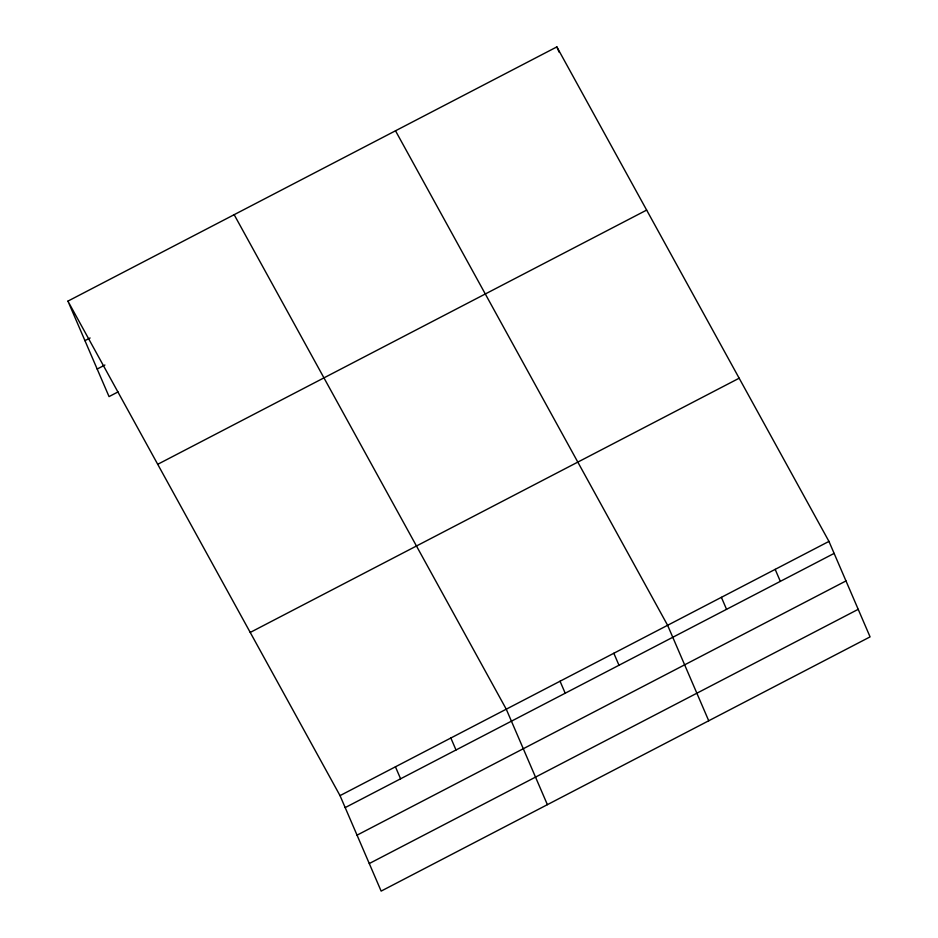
<?xml version="1.0" encoding="UTF-8"?>
<svg xmlns="http://www.w3.org/2000/svg" width="938" height="938" viewBox="0 0 938 938"><rect width="100%" height="100%" fill="white"/><g stroke="black" fill="none" stroke-linecap="round" stroke-linejoin="round"><path stroke-width="1.41" d="M67.923 301.121L556.855 46.9L828.958 541.402L870.077 636.879L381.145 891.1L340.025 795.623L67.923 301.121L109.043 396.598L118.059 391.908M84.948 340.658L90.107 337.973M97.177 369.044L104.904 365.023M157.713 464.31L646.645 210.089M250.235 632.435L739.167 378.213M340.025 795.623L828.958 541.402M345.184 807.606L834.117 553.397M357.05 835.16L845.982 580.939M369.279 863.546L858.211 609.325M395.508 130.792L667.61 625.294L708.729 720.771M234.16 214.685L506.262 709.187L547.382 804.663M556.855 46.9L559.154 52.223M775.175 569.366L780.334 581.361M721.392 597.33L726.551 609.325M613.827 653.258L618.986 665.241M560.045 681.223L565.204 693.205M450.85 737.995L456.009 749.99M395.437 766.815L400.596 778.798"/></g></svg>
